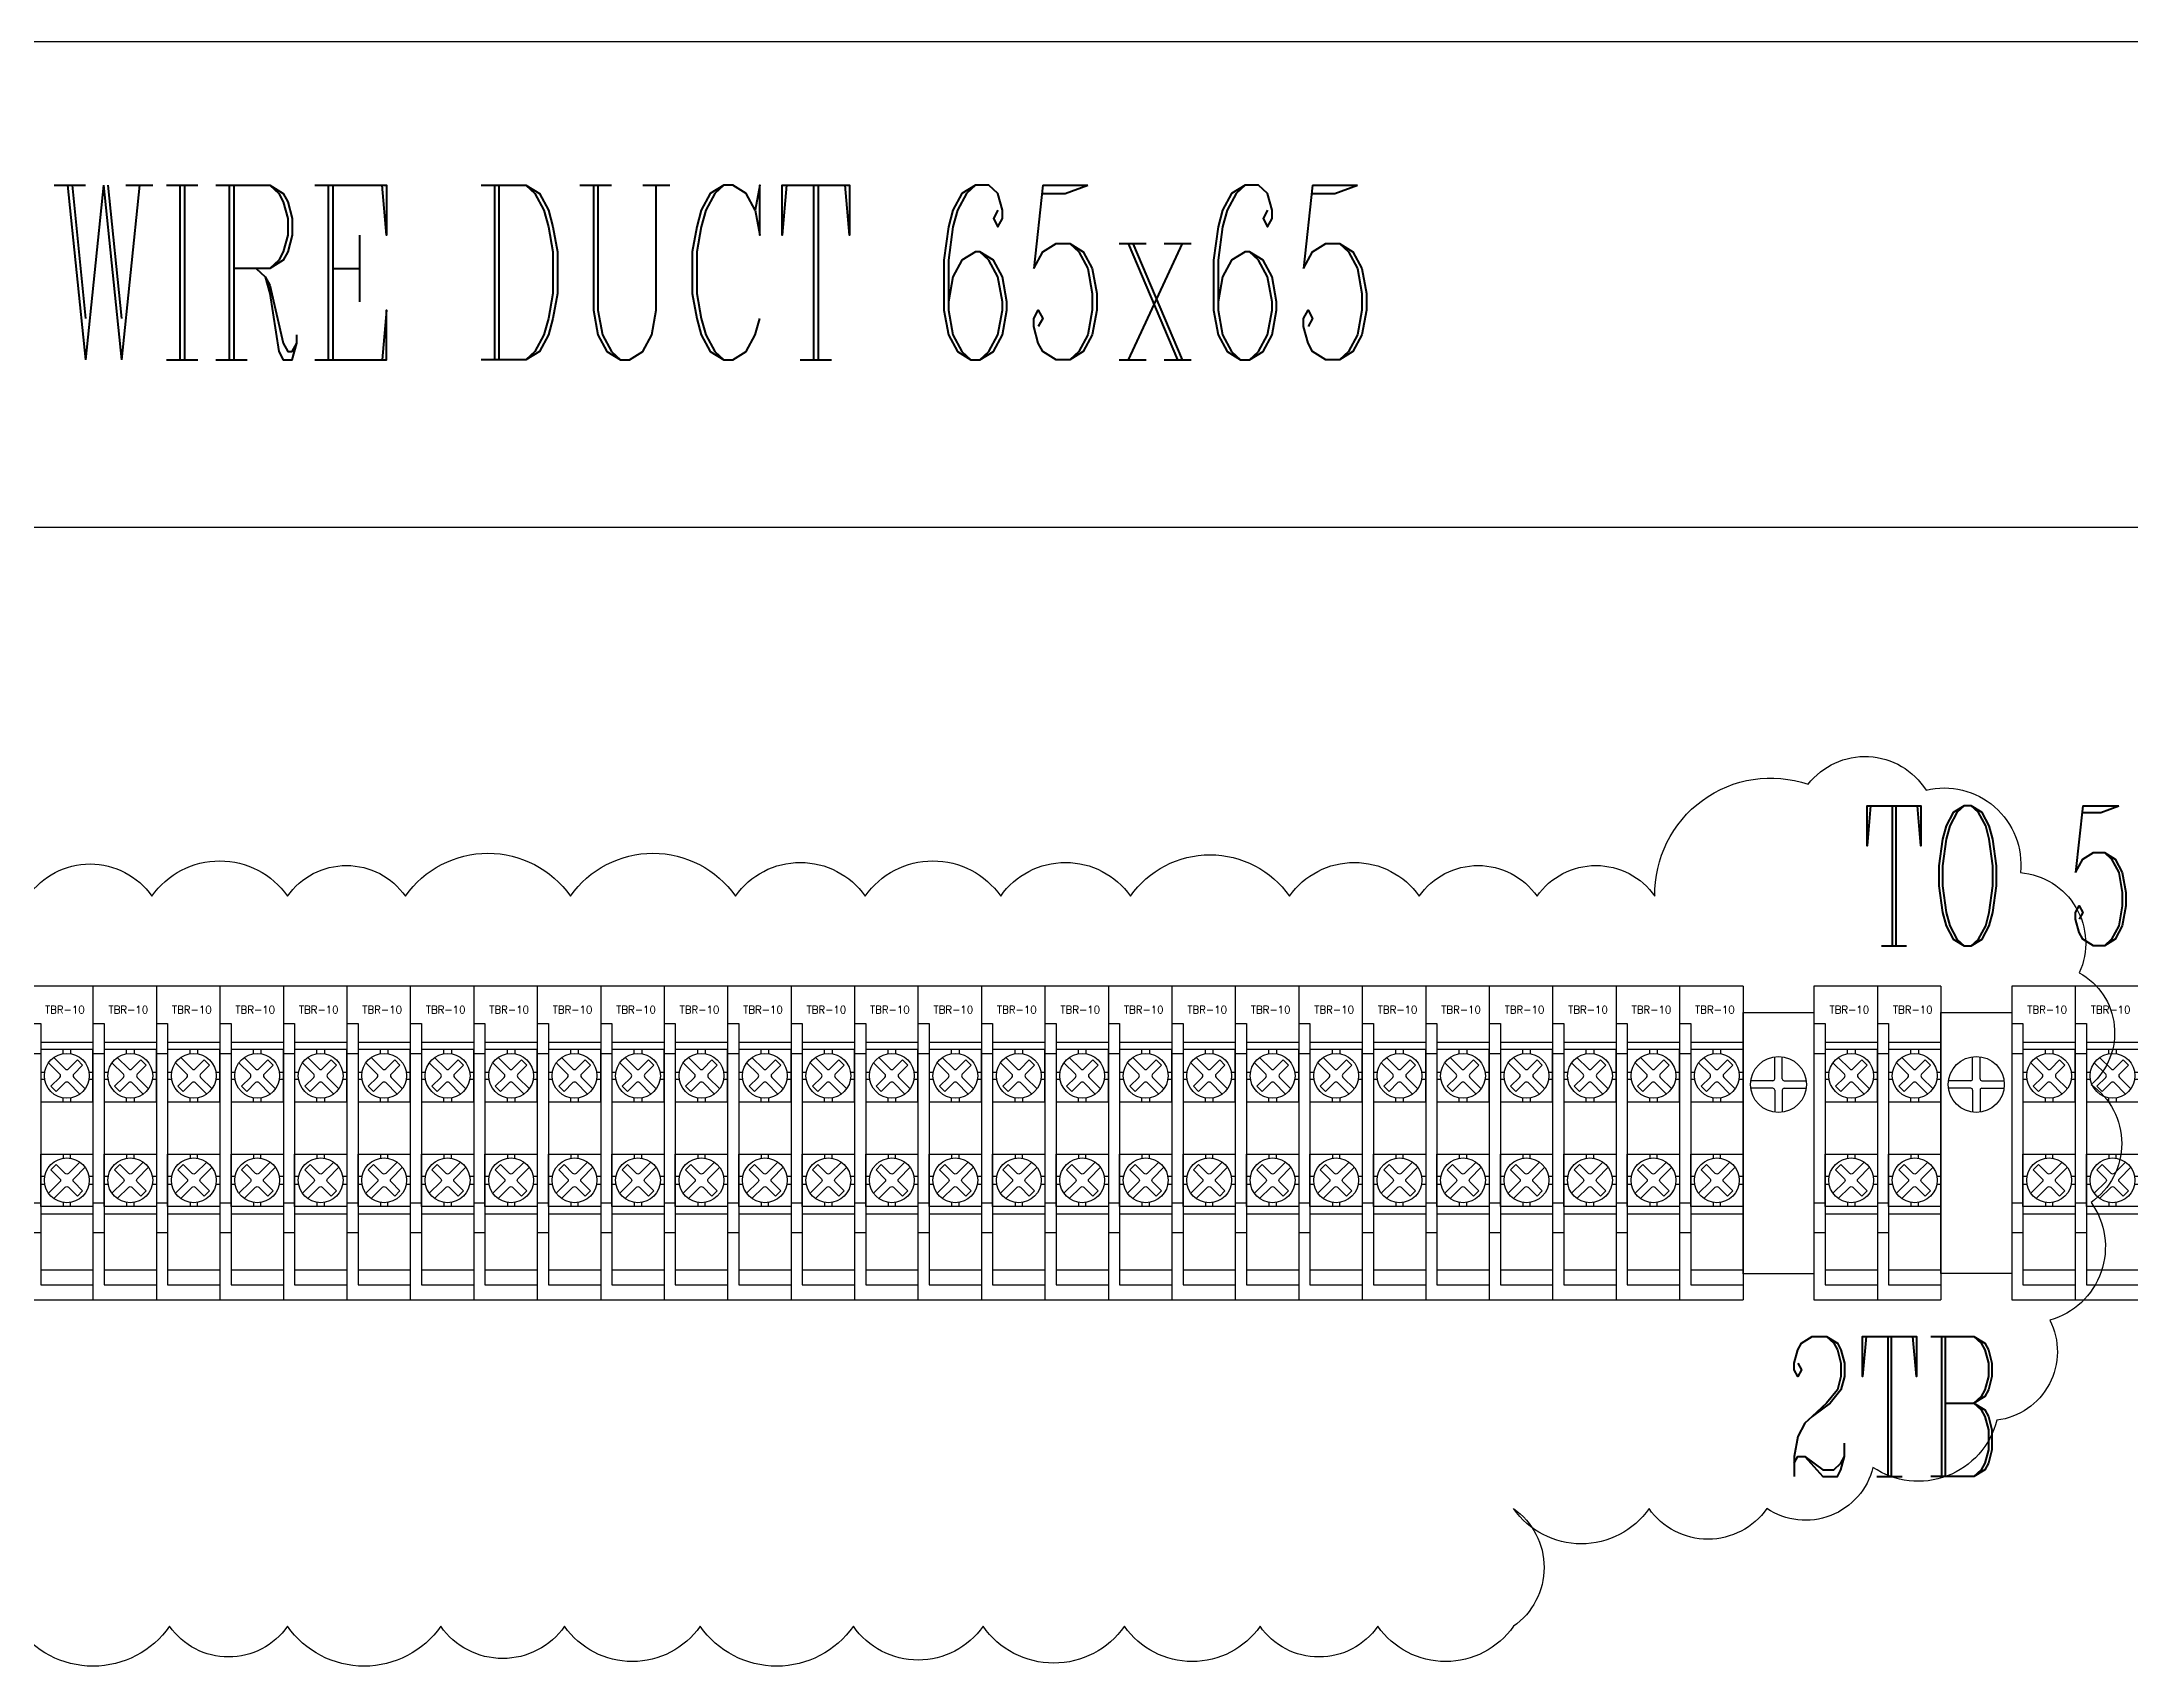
# Model space of a CAD drawing. Header units: millimetres. Extents: x 21506 to 58194, y 6783 to 13041.
# Drawn here: x 23881.6 to 24161.3, y 7483.9 to 7701.5 of the extents above; entities that cross this region are included whole.
import ezdxf
from ezdxf.enums import TextEntityAlignment as Align

# ---------------------------------------------------------------- set-up
doc = ezdxf.new("R2010")
doc.units = ezdxf.units.MM
doc.layers.add('TEXT', color=11, linetype='Continuous')
doc.styles.add('CHINA', font='ROMANC.SHX', dxfattribs={"width": 0.8, "bigfont": 'stsl.shx'})
doc.styles.add('文字-水平', font='txt.shx', dxfattribs={"bigfont": 'ccad.shx'})

# ---------------------------------------------------------------- blocks, each defined once
blk = doc.blocks.new('MLIBTB4A')
for p, q in [((8.5, 21), (0, 21)), ((0, 21), (0, -21)), ((8.5, 21), (8.5, -21)), ((0, 16), (1.5, 16)), ((1.5, 16), (1.5, -19)), ((0, 12), (1.5, 12)), ((1.5, 13.5), (8.5, 13.5)), ((0, -8), (1.5, -8)), ((1.5, -9.5), (8.5, -9.5)), ((0, -12), (1.5, -12)), ((1.5, -17), (8.5, -17)), ((1.5, -19), (8.5, -19)), ((8.5, -19), (8.5, -21)), ((0, -21), (8.5, -21))]:
    blk.add_line(p, q)
for points in [[(1.5, 5.5), (8.5, 5.5), (8.5, 12.5), (1.5, 12.5)], [(1.5, -1.5), (8.5, -1.5), (8.5, -8.5), (1.5, -8.5)]]:
    blk.add_lwpolyline(points, close=True)
for points in [[(3.26, 11.45), (4.79, 9.92, 0.414214), (5.21, 9.92), (6.41, 11.12), (7.12, 10.41), (5.92, 9.21, 0.414214), (5.92, 8.79), (7.45, 7.26)], [(6.74, 6.55), (5.21, 8.08, 0.414214), (4.79, 8.08), (3.59, 6.88), (2.88, 7.59), (4.08, 8.79, 0.414214), (4.08, 9.21), (2.55, 10.74)], [(6.74, -2.55), (5.21, -4.08, -0.414214), (4.79, -4.08), (3.59, -2.88), (2.88, -3.59), (4.08, -4.79, -0.414214), (4.08, -5.21), (2.55, -6.74)], [(3.26, -7.45), (4.79, -5.92, -0.414214), (5.21, -5.92), (6.41, -7.12), (7.12, -6.41), (5.92, -5.21, -0.414214), (5.92, -4.79), (7.45, -3.26)]]:
    blk.add_lwpolyline(points, format="xyb")
for points in [[(4.5, 11.96), (4.5, 12.5)], [(5.5, 12.5), (5.5, 11.96)], [(1.5, 9.5), (2.04, 9.5)], [(2.04, 8.5), (1.5, 8.5)], [(7.96, 9.5), (8.5, 9.5)], [(8.5, 8.5), (7.96, 8.5)], [(4.5, 5.5), (4.5, 6.04)], [(5.5, 6.04), (5.5, 5.5)], [(4.5, -1.5), (4.5, -2.04)], [(5.5, -2.04), (5.5, -1.5)], [(2.04, -4.5), (1.5, -4.5)], [(1.5, -5.5), (2.04, -5.5)], [(8.5, -4.5), (7.96, -4.5)], [(7.96, -5.5), (8.5, -5.5)], [(4.5, -7.96), (4.5, -8.5)], [(5.5, -8.5), (5.5, -7.96)]]:
    blk.add_lwpolyline(points)
for centre in [(5, 9), (5, -5)]:
    blk.add_circle(centre, 3)
at = {"style": '文字-水平'}
blk.add_text('TBR-10', height=1, dxfattribs=at).set_placement((2.08, 17.36))
blk = doc.blocks.new('MLIBTB1C')
at = {"color": 1}
for p, q in [((4.25, 8.59), (4.25, 11.55)), ((4.25, 8.59), (4.25, 11.55)), ((5.25, 8.59), (5.25, 11.55)), ((5.25, 8.59), (5.25, 11.55)), ((4, 8.34), (1.03, 8.34)), ((4, 8.34), (1.03, 8.34)), ((4, 7.34), (1.03, 7.34)), ((4, 7.34), (1.03, 7.34)), ((4.25, 7.09), (4.25, 4.12)), ((4.25, 7.09), (4.25, 4.12)), ((5.25, 7.09), (5.25, 4.12)), ((5.25, 7.09), (5.25, 4.12)), ((5.5, 8.34), (8.47, 8.34)), ((5.5, 8.34), (8.47, 8.34)), ((5.5, 7.34), (8.47, 7.34)), ((5.5, 7.34), (8.47, 7.34))]:
    blk.add_line(p, q, dxfattribs=at)
blk.add_lwpolyline([(9.5, 17.5), (9.5, -17.5), (0, -17.5), (0, 17.5)], close=True, dxfattribs=at)
blk.add_lwpolyline([(9.5, 17.5), (9.5, -17.5), (0, -17.5), (0, 17.5)], close=True, dxfattribs=at)
blk.add_circle((4.75, 7.84), 3.75, dxfattribs=at)
blk.add_circle((4.75, 7.84), 3.75, dxfattribs=at)
for centre, start, end in [((4, 8.59), 270, 0), ((4, 8.59), 270, 0), ((5.5, 8.59), 180, 270), ((5.5, 8.59), 180, 270), ((4, 7.09), 0, 90), ((4, 7.09), 0, 90), ((5.5, 7.09), 90, 180), ((5.5, 7.09), 90, 180)]:
    blk.add_arc(centre, 0.25, start, end, dxfattribs=at)

msp = doc.modelspace()

# ---------------------------------------------------------------- linework, layer by layer
at = {"color": 4}
msp.add_lwpolyline([(23680.131, 7636.506), (24315.131, 7636.506), (24315.131, 7701.506), (23680.131, 7701.506)], close=True, dxfattribs=at)
at = {"color": 1}
msp.add_lwpolyline([(23879.781, 7587.064, -0.5205671), (23896.358, 7587.064, -0.5205671), (23914.515, 7587.064, -0.5205671), (23930.303, 7587.064, -0.5205671), (23952.406, 7587.064, -0.5205671), (23974.51, 7587.064, -0.5205671), (23991.877, 7587.064, -0.5205671), (24010.033, 7587.064, -0.5205671), (24027.4, 7587.064, -0.5205671), (24048.714, 7587.064, -0.5205671), (24066.081, 7587.064, -0.5205671), (24081.869, 7587.064, -0.5205671), (24097.658, 7587.064, -0.5205671), (24118.182, 7602.049, -0.5205671), (24133.97, 7601.261, -0.5205671), (24146.601, 7590.219, -0.5205671), (24154.495, 7576.811, -0.5205671), (24156.074, 7561.827, -0.5205671), (24156.074, 7546.053, -0.5205671), (24150.548, 7530.279, -0.5205671), (24143.443, 7516.872, -0.5205671), (24126.866, 7510.562, -0.5205671), (24112.656, 7505.042, -0.5205671), (24096.868, 7505.042, -0.5205671), (24078.712, 7505.042, -0.5205671), (24078.712, 7489.268, -0.5205671), (24060.555, 7489.268, -0.5205671), (24044.767, 7489.268, -0.5205671), (24026.611, 7489.268, -0.5205671), (24007.665, 7489.268, -0.5205671), (23990.298, 7489.268, -0.5205671), (23969.773, 7489.268, -0.5205671), (23951.617, 7489.268, -0.5205671), (23935.04, 7489.268, -0.5205671), (23914.515, 7489.268, -0.5205671), (23898.727, 7489.268, -0.5205671), (23878.202, 7489.268, -0.5205671)], format="xyb", dxfattribs=at)

# ---------------------------------------------------------------- block references
for name, p in [('MLIBTB4A', (23879.956, 7554.006)), ('MLIBTB4A', (23888.456, 7554.006)), ('MLIBTB4A', (23896.956, 7554.006)), ('MLIBTB4A', (23905.456, 7554.006)), ('MLIBTB4A', (23913.956, 7554.006)), ('MLIBTB4A', (23922.456, 7554.006)), ('MLIBTB4A', (23930.956, 7554.006)), ('MLIBTB4A', (23939.456, 7554.006)), ('MLIBTB4A', (23947.956, 7554.006)), ('MLIBTB4A', (23956.456, 7554.006)), ('MLIBTB4A', (23964.956, 7554.006)), ('MLIBTB4A', (23973.456, 7554.006)), ('MLIBTB4A', (23981.956, 7554.006)), ('MLIBTB4A', (23990.456, 7554.006)), ('MLIBTB4A', (23998.956, 7554.006)), ('MLIBTB4A', (24007.456, 7554.006)), ('MLIBTB4A', (24015.956, 7554.006)), ('MLIBTB4A', (24024.456, 7554.006)), ('MLIBTB4A', (24032.956, 7554.006)), ('MLIBTB4A', (24041.456, 7554.006)), ('MLIBTB4A', (24049.956, 7554.006)), ('MLIBTB4A', (24058.456, 7554.006)), ('MLIBTB4A', (24066.956, 7554.006)), ('MLIBTB4A', (24075.456, 7554.006)), ('MLIBTB4A', (24083.956, 7554.006)), ('MLIBTB4A', (24092.456, 7554.006)), ('MLIBTB4A', (24100.956, 7554.006)), ('MLIBTB4A', (24118.956, 7554.006)), ('MLIBTB4A', (24127.456, 7554.006)), ('MLIBTB4A', (24145.456, 7554.006)), ('MLIBTB4A', (24153.956, 7554.006)), ('MLIBTB1C', (24109.456, 7554.001)), ('MLIBTB1C', (24109.456, 7554.001)), ('MLIBTB1C', (24135.956, 7554.006))]:
    msp.add_blockref(name, p)

# ---------------------------------------------------------------- texts
at = {"layer": 'TEXT', "color": 4, "style": 'CHINA', "width": 0.6}
msp.add_text('WIRE DUCT 65x65', height=23.41011, dxfattribs=at).set_placement((23971.733, 7658.887), align=Align.CENTER)
at = {"layer": 'TEXT', "style": 'CHINA', "width": 0.6}
for s, height, p in [('TO 534-1DB61', 18.72809, (24184.58, 7589.787)), ('2TB', 18.7281, (24129.556, 7518.721))]:
    msp.add_text(s, height=height, dxfattribs=at).set_placement(p, align=Align.MIDDLE)

doc.saveas('drawing.dxf')
